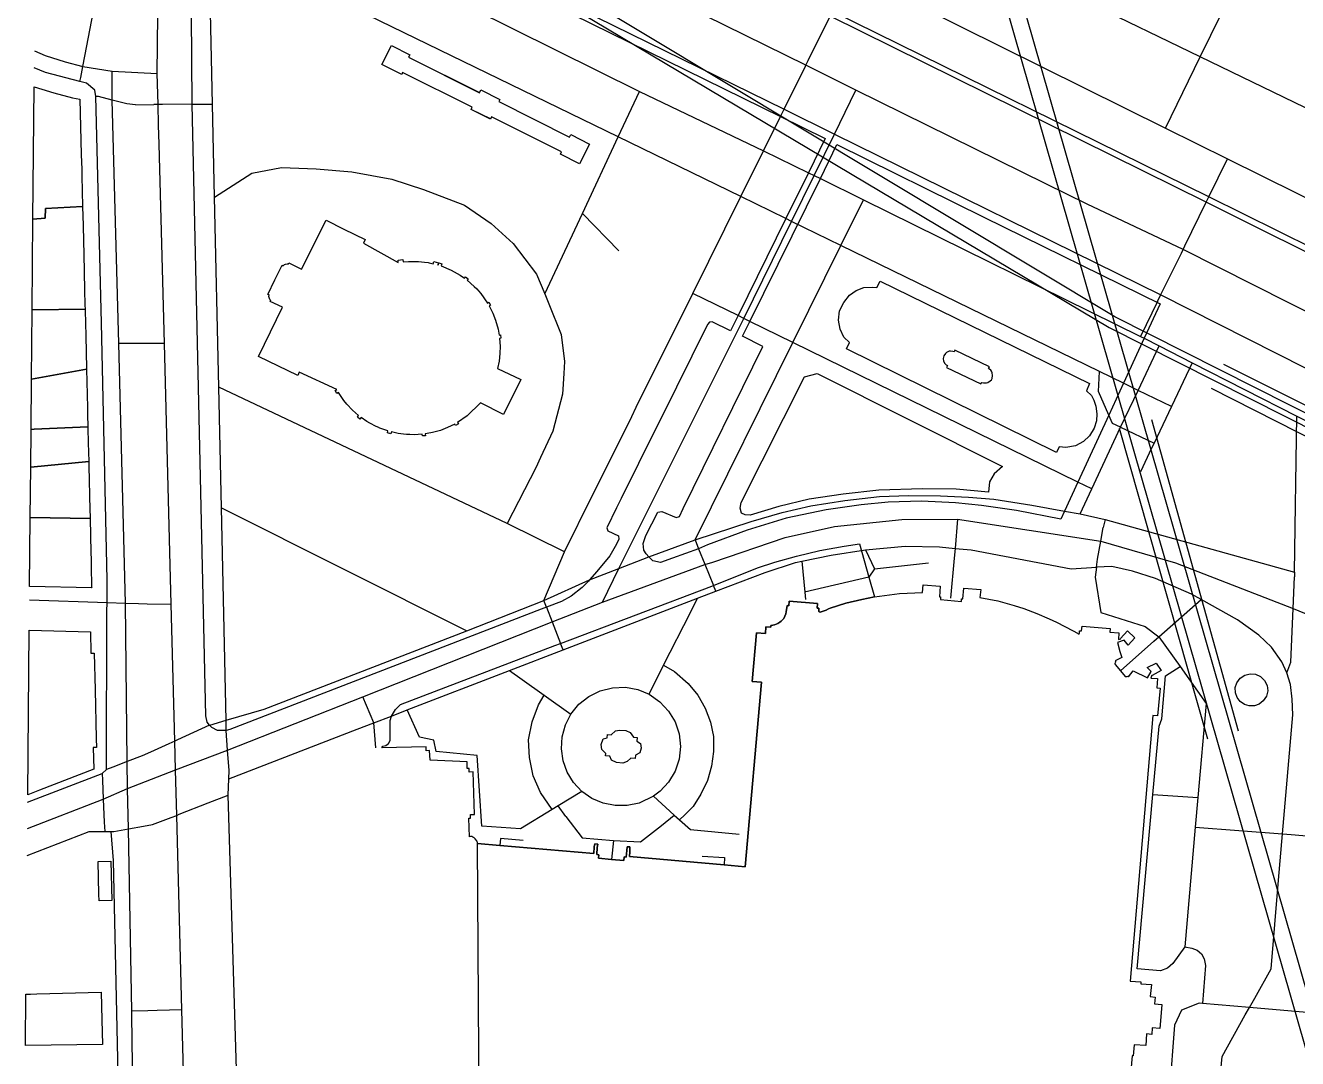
# Model space of a CAD drawing. Header units: millimetres. Extents: x 0 to 1122, y 0 to 907.
# Drawn here: x 3.9 to 300.1, y 441.8 to 682.4 of the extents above; entities that cross this region are included whole.
import ezdxf

# ---------------------------------------------------------------- set-up
doc = ezdxf.new("R2010")
doc.units = ezdxf.units.MM

msp = doc.modelspace()

# ---------------------------------------------------------------- linework, layer by layer
at = {"layer": 'buildings'}
for points in [[(86.9134, 673.2355), (89.1392, 677.6733), (93.4395, 675.5332), (93.1556, 674.9577), (109.6706, 666.7149), (109.9918, 667.3568), (114.4089, 665.149), (114.14, 664.6178), (130.5891, 656.3756), (130.8803, 656.9511), (135.2535, 654.7548), (132.9384, 650.1622), (128.4701, 652.3927), (128.7464, 652.9349), (112.436, 661.098), (112.1746, 660.5778), (107.7064, 662.8084), (107.9601, 663.2952), (91.7591, 671.3796), (91.5351, 670.9369), (86.9134, 673.2355)], [(5.6915, 637.2308), (5.9711, 668.0455), (7.741, 667.5203), (10.5607, 666.6375), (14.9152, 665.5171), (16.6332, 665.1567), (16.9531, 652.3133), (17.0382, 648.8182), (17.0737, 647.3083), (17.2548, 640.1689), (8.6259, 639.7067), (8.575, 637.4894), (5.6915, 637.2308)], [(5.5, 616.1246), (5.6915, 637.2308), (8.575, 637.4894), (8.6259, 639.7067), (17.2548, 640.1689), (17.3565, 635.7977), (17.4459, 632.0976), (17.5168, 629.0685), (17.7121, 620.7828), (17.797, 617.2691), (17.819, 616.2998), (5.5, 616.1246)], [(5.3539, 600.0256), (5.5, 616.1246), (17.819, 616.2998), (17.8343, 615.9549), (17.9776, 610.0645), (18.1668, 602.4591), (18.1658, 602.3566), (5.3539, 600.0256)], [(5.247, 588.246), (5.3539, 600.0256), (18.1658, 602.3566), (18.2903, 596.4197), (18.3008, 596.224), (18.3626, 593.5491), (18.4002, 591.6012), (18.4634, 589.0754), (18.4678, 588.8797), (5.9836, 588.3407), (5.247, 588.246)], [(5.1679, 579.5314), (5.247, 588.246), (5.9836, 588.3407), (18.4678, 588.8797), (18.4772, 588.5628), (18.5692, 585.1515), (18.6896, 580.8081), (5.1679, 579.5314)], [(5.0617, 567.8213), (5.1679, 579.5314), (18.6896, 580.8081), (18.8121, 575.3372), (18.8375, 574.0697), (18.8719, 572.4387), (18.9877, 567.5921), (5.0617, 567.8213)], [(4.9157, 551.7362), (5.0617, 567.8213), (18.9877, 567.5921), (19.168, 559.6793), (19.2147, 558.0482), (19.2498, 556.5011), (19.3586, 551.5521), (19.3636, 551.4216), (4.9157, 551.7362)], [(109.1983, 491.884), (114.4073, 491.4361), (136.2264, 489.5613), (136.3511, 491.1163), (136.5232, 491.7857), (137.1928, 491.733), (137.0441, 490.933), (136.9678, 489.2937), (137.4594, 489.2706), (137.3783, 488.4606), (140.3882, 488.2005), (143.2446, 487.951), (143.3074, 488.7797), (143.7677, 488.6917), (143.9721, 490.2273), (144.0174, 491.1494), (144.6748, 491.1062), (144.6764, 489.9321), (144.5989, 488.8333), (166.6388, 486.91), (171.5038, 486.4839), (175.2856, 529.4254), (173.1358, 529.6312), (174.0987, 540.9348), (176.206, 540.7946), (176.3306, 542.331), (177.455, 542.2649), (177.4645, 542.6375), (177.92, 542.708), (178.3208, 542.8348), (178.7153, 542.9524), (179.0979, 543.1166), (179.5246, 543.3923), (179.902, 543.6685), (180.2122, 543.9732), (180.4545, 544.2598), (180.7421, 544.7884), (180.9438, 545.3456), (181.0346, 545.8666), (181.0759, 546.3508), (181.1531, 546.7322), (181.2381, 547.2905), (181.6741, 547.24), (181.7456, 548.3482), (188.3304, 547.7668), (188.2161, 546.6869), (188.6399, 546.6458), (188.6277, 545.975), (188.6575, 545.8723), (188.7307, 545.8064), (188.9334, 545.7859), (189.6848, 545.9468), (190.3758, 546.2201), (190.8763, 546.5045), (191.2901, 546.7151), (194.9148, 547.8191), (198.6604, 548.6984), (201.6168, 549.324), (207.4271, 550.1008), (212.8079, 550.3038), (212.9165, 552.1198), (216.9035, 551.8136), (216.715, 549.3273), (216.9423, 549.3066), (216.949, 548.6916), (221.8259, 548.2282), (221.887, 548.8613), (222.1388, 548.8403), (222.3764, 551.3168), (226.3263, 551.0016), (226.1561, 549.1675), (230.3044, 548.3566), (234.1184, 547.2785), (236.3682, 546.5779), (239.37, 545.414), (242.2915, 544.2135), (243.9566, 543.4437), (247.8847, 541.3862), (248.8449, 540.837), (248.9972, 540.6866), (249.1509, 540.6852), (249.2498, 540.7402), (249.2997, 540.8236), (249.3418, 541.401), (249.8212, 541.3873), (249.9111, 542.4954), (256.4468, 541.9145), (256.4026, 541.1136), (258.5155, 540.9081), (258.3852, 539.4091), (258.9705, 539.5529), (258.8974, 539.6281), (260.4994, 541.3934), (262.1692, 539.7756), (260.6539, 538.084), (259.7545, 539.2383), (258.1756, 538.6655), (258.7038, 536.5641), (259.2079, 535.2084), (257.6267, 534.3841), (257.7725, 534.1871), (257.63, 534.0672), (257.6659, 533.9644), (257.5598, 533.779), (257.5467, 533.6952), (257.5884, 533.5458), (258.8356, 532.0995), (259.967, 530.7754), (260.2128, 530.7546), (260.3116, 530.8096), (260.4396, 530.6873), (260.5637, 530.8166), (260.7223, 530.6754), (261.8414, 532.0724), (265.1713, 530.4769), (266.0143, 531.9322), (265.1071, 532.9002), (267.1936, 533.8597), (268.3033, 532.1725), (266.2701, 530.9888), (266.1417, 531.0645), (265.9449, 530.3767), (267.475, 530.2976), (267.3081, 528.156), (268.1127, 528.0835), (267.4949, 521.6129), (266.3832, 521.7161), (261.1095, 459.8535), (263.5853, 459.6634), (263.5689, 459.2163), (266.057, 459.0261), (265.8046, 456.2609), (266.9038, 456.1298), (266.7851, 454.5561), (268.5115, 454.438), (268.2764, 451.5515), (268.0549, 448.8046), (266.2057, 448.9424), (266.1308, 447.4522), (264.933, 447.5562), (264.73, 444.8278), (262.0578, 445.0476), (261.8437, 442.4404), (261.6038, 442.424), (260.9187, 434.6308)], [(4.4758, 503.2557), (4.823, 541.5217), (19.1109, 541.1925), (19.1887, 536.2065), (19.9696, 536.2274), (20.1624, 527.6622), (20.4282, 516.3009), (20.4708, 514.2225), (19.696, 514.2016), (19.8534, 509.187), (7.2252, 504.3163), (4.4758, 503.2557)], [(109.9125, 387.4575), (109.525, 443.1001), (109.1983, 491.884)], [(20.8633, 487.69), (23.8148, 487.7657), (24.0209, 478.632), (21.0877, 478.5375), (21.0342, 480.1034), (20.8633, 487.69)], [(3.946, 444.8711), (4.0542, 456.7963), (5.1099, 456.8312), (6.6166, 456.8827), (21.5891, 457.2408), (21.7424, 450.8178), (21.8783, 445.0685), (3.946, 444.8711)]]:
    msp.add_lwpolyline(points, dxfattribs=at)
at = {"layer": 'major_roads'}
for points in [[(314.4734, 609.4698), (273.4234, 630.1632), (251.1058, 640.7545), (241.4605, 645.5101), (197.2736, 667.304), (185.6338, 673.1026), (96.4899, 717.0435), (68.6076, 730.8075), (66.3126, 731.9372), (62.6897, 733.7312), (58.9995, 735.5537), (50.0399, 739.9679)], [(34.6442, 671.1806), (34.7921, 684.7746), (34.7169, 691.4005), (34.4393, 717.0122)], [(38.897, 509.0329), (38.6934, 515.7345), (37.888, 547.5822), (36.293, 608.2863), (35.0729, 654.7394), (34.9591, 659.1386), (34.8367, 663.9386), (34.6442, 671.1806)], [(44.4888, 295.8558), (44.2656, 304.4679), (43.9671, 315.6152), (43.912, 317.6843), (43.7934, 322.2327), (42.4594, 373.085), (41.4224, 412.6223), (40.3574, 453.1476), (39.1698, 498.4449), (38.897, 509.0329)]]:
    msp.add_lwpolyline(points, dxfattribs=at)
at = {"layer": 'minor_roads'}
for points in [[(6.0474, 676.4524), (8.5742, 675.3401), (13.1717, 673.91), (17.3113, 672.8194), (24.1246, 671.6954), (34.6442, 671.1806)], [(28.6808, 452.8807), (27.9158, 495.2856), (27.6998, 504.6803), (27.6584, 510.9612), (27.2675, 547.8463), (25.7074, 608.3077), (24.1129, 664.9863), (24.1246, 671.6954)], [(36.293, 608.2863), (25.7074, 608.3077)], [(4.8877, 548.644), (22.932, 548.0036), (27.2675, 547.8463), (30.273, 547.7724), (32.2459, 547.7266), (37.888, 547.5822)], [(4.4044, 495.3856), (22.0647, 502.2155), (27.6998, 504.6803), (38.897, 509.0329)], [(40.3574, 453.1476), (34.6079, 452.9761), (32.4499, 452.9491), (28.6808, 452.8807)], [(304.9225, 452.2831), (295.1065, 453.145), (288.8715, 453.6765), (277.9865, 454.6227), (277.1573, 454.6954), (273.0487, 453.1111), (271.4188, 449.6222), (270.2481, 434.3416), (269.7126, 427.4509), (269.2181, 421.0258), (267.755, 401.9553), (268.0428, 399.7909), (269.6328, 398.1831), (273.3007, 397.2555), (284.3819, 396.2423), (290.113, 395.7247), (300.2236, 394.7948)], [(28.8257, 445.136), (28.6808, 452.8807)]]:
    msp.add_lwpolyline(points, dxfattribs=at)
at = {"layer": 'parks'}
for points in [[(56.6426, 721.7189), (179.7105, 661.1636), (190.1271, 656.0563), (186.2067, 648.078), (180.9462, 637.3817), (169.8303, 614.7923), (168.083, 611.2393), (163.8483, 613.3649), (163.1898, 613.287), (162.7115, 612.7415), (151.8285, 590.7651), (150.7264, 588.5387), (142.6298, 572.1839), (141.5528, 570.0132), (139.2546, 565.3656), (139.5312, 564.6829), (141.9862, 563.5611), (142.0467, 562.7685), (141.5382, 561.6083), (139.9706, 558.8923), (136.9435, 555.211), (135.2843, 553.2412), (135.0542, 552.9545), (133.5289, 551.5146), (130.9473, 549.5066), (128.7044, 548.2503), (125.2314, 546.9306), (123.9668, 546.4482), (51.5105, 518.3952), (50.6846, 518.1604), (48.6806, 518.1692), (47.3283, 518.871), (46.8294, 519.444), (46.2637, 520.1014), (45.9147, 521.6141), (42.7428, 664.0067), (42.6378, 684.9643)], [(342.8982, 700.7743), (312.0075, 637.3256), (309.2529, 632.4956), (308.3243, 631.0969), (307.1237, 630.2039), (305.5346, 629.8641), (303.9097, 630.3261), (279.4543, 642.4554), (191.8078, 685.5705)], [(86.9089, 673.2321), (89.1375, 677.666), (93.4336, 675.5305), (93.1518, 674.9553), (109.6687, 666.7082), (109.988, 667.3483), (114.4065, 665.1464), (114.1374, 664.6177), (130.5867, 656.3713), (130.8747, 656.9464), (135.2502, 654.7543), (132.9341, 650.1534), (128.4667, 652.3836), (128.7421, 652.9309), (112.4334, 661.0922), (112.1705, 660.5728), (107.7031, 662.803), (107.9596, 663.2946), (91.7546, 671.3711), (91.5294, 670.9352), (86.9089, 673.2321)], [(147.7301, 561.7666), (148.3433, 563.634), (151.1525, 569.0411), (152.0881, 569.1724), (155.4012, 567.7727), (156.2331, 567.9981), (157.0922, 569.8633), (175.5869, 607.6025), (170.9057, 609.9931), (172.6028, 613.4348), (189.01, 646.7295), (192.8435, 654.6153), (227.0853, 637.7287), (268.0781, 617.5387), (264.3721, 609.5195), (259.5445, 599.0445), (256.1271, 591.6115), (248.9598, 576.0216), (245.8372, 569.2475), (245.0031, 567.4193), (234.6506, 569.4417), (226.5096, 570.6055), (220.4417, 571.238), (212.5082, 571.5613), (204.7727, 571.333), (198.4662, 570.7378), (190.3718, 569.5716), (181.0042, 567.6529), (171.979, 564.8552), (162.6961, 561.4262), (160.6406, 560.5037), (154.5534, 558.3223), (151.8085, 557.3035), (149.98, 557.6835), (149.0788, 558.6328), (148.4089, 559.3284), (147.8942, 560.1997), (147.7301, 561.7666)], [(58.1754, 605.311), (63.7992, 616.7308), (60.9163, 618.1081), (61.0414, 618.3492), (60.8407, 618.584), (60.6661, 618.9956), (60.6192, 619.2383), (60.6534, 619.62), (60.3962, 619.7342), (62.0314, 623.1205), (63.6789, 626.516), (63.9361, 626.4019), (64.2646, 626.6971), (64.4867, 626.7883), (64.8624, 626.8687), (65.1633, 626.838), (65.2763, 627.0886), (68.1893, 625.6458), (73.9173, 637.0181), (78.0542, 634.9585), (83.0051, 632.4909), (82.6102, 631.6559), (90.7452, 627.128), (90.7198, 627.7153), (91.8217, 627.8824), (91.8901, 627.2947), (93.0959, 627.3956), (95.481, 627.3833), (96.8507, 627.2498), (97.6918, 627.1303), (97.9617, 627.072), (98.8637, 626.8868), (99.0344, 627.4071), (100.1197, 627.099), (99.9307, 626.5976), (100.0411, 626.5686), (100.2116, 627.0609), (100.8921, 626.8591), (100.697, 626.3577), (103.0428, 625.4046), (105.1652, 624.2206), (106.1549, 623.5407), (106.3975, 623.846), (107.0017, 623.3653), (106.7716, 623.0692), (108.4426, 621.6005), (109.0089, 620.999), (109.4108, 620.576), (109.9643, 619.9187), (111.5059, 617.7336), (111.8148, 617.8985), (112.2024, 617.2614), (111.8873, 617.0779), (112.7506, 615.3369), (113.3694, 613.7472), (113.971, 611.6172), (114.2228, 610.2358), (114.5368, 610.2889), (114.6344, 609.5239), (114.3265, 609.4708), (114.4458, 607.7085), (114.4053, 605.9478), (114.211, 604.1791), (113.8758, 602.4675), (119.2439, 599.903), (115.1991, 591.7769), (109.9062, 594.4991), (106.7678, 591.4339), (104.5284, 589.8794), (104.7285, 589.5701), (104.0979, 589.1751), (103.8921, 589.5311), (102.231, 588.7168), (100.5532, 588.0797), (98.6674, 587.5657), (98.3471, 587.494), (97.011, 587.2638), (97.0933, 586.8438), (96.349, 586.7946), (96.291, 587.1772), (94.4089, 587.0731), (93.4008, 587.0822), (92.6575, 587.1355), (91.9757, 587.1976), (90.6802, 587.3771), (89.1648, 587.7076), (89.0253, 587.243), (88.2224, 587.5019), (88.2879, 587.9485), (87.393, 588.2455), (86.4803, 588.5986), (86.3028, 588.684), (86.2047, 588.7129), (85.5619, 589.0076), (84.0934, 589.7663), (83.4393, 590.1729), (82.1011, 591.0703), (81.8088, 590.6909), (81.2224, 591.1155), (81.5151, 591.5322), (80.0697, 592.8032), (78.773, 594.2034), (78.0922, 595.0575), (76.8365, 596.9046), (76.3977, 596.6477), (76.0166, 597.3314), (76.4492, 597.5883), (67.683, 601.656), (67.3373, 600.8205), (58.1754, 605.311)], [(193.2359, 613.7048), (193.4893, 615.9016), (194.4231, 617.8686), (195.7478, 619.5619), (197.325, 620.6285), (199.1449, 621.3389), (201.193, 621.4508), (202.1692, 621.3116), (202.9267, 622.8236), (251.6689, 598.9572), (250.941, 597.3145), (252.0803, 596.186), (252.6242, 595.1468), (253.1461, 593.7164), (253.3759, 591.9345), (253.2751, 590.3047), (252.7251, 588.6231), (251.6145, 586.8068), (250.2687, 585.505), (248.4275, 584.4687), (246.1189, 584.1075), (244.6076, 584.2143), (243.9998, 582.9432), (195.0446, 607.0539), (195.8141, 608.5378), (194.4238, 609.7897), (193.5983, 611.6329), (193.2359, 613.7048)], [(170.2979, 569.9768), (170.5803, 571.2974), (185.3096, 600.5353), (188.2429, 601.3194), (231.4111, 579.6744), (229.4837, 577.9493), (228.3665, 576.0865), (228.1113, 573.7033), (220.581, 574.4143), (212.7374, 574.4665), (202.6097, 574.1574), (194.3147, 573.2353), (186.4228, 572.0301), (179.3381, 570.3609), (172.6805, 568.3246), (171.4824, 568.4006), (170.6009, 568.8093), (170.2979, 569.9768)], [(86.8819, 514.1796), (87.1064, 514.5316), (87.8578, 514.6926), (88.4463, 515.1811), (88.8337, 515.8765), (88.8883, 520.5444), (89.1619, 521.5669), (90.104, 523.0959), (91.2637, 524.2129), (127.1543, 537.9677), (128.5113, 538.4679), (163.7646, 551.7815), (164.1287, 551.9366), (174.3586, 556.0746), (178.3726, 557.408), (183.457, 558.8157), (188.8658, 560.0713), (194.5431, 561.1009), (198.083, 561.6746), (200.3119, 553.9014), (201.6168, 549.324), (198.6604, 548.6984), (194.9148, 547.8191), (191.2901, 546.7151), (190.8763, 546.5045), (190.3758, 546.2201), (189.6848, 545.9468), (188.9334, 545.7859), (188.7307, 545.8064), (188.6575, 545.8723), (188.6277, 545.975), (188.6399, 546.6458), (188.2161, 546.6869), (188.3304, 547.7668), (181.7456, 548.3482), (181.6741, 547.24), (181.2381, 547.2905), (181.1531, 546.7322), (181.0759, 546.3508), (181.0346, 545.8666), (180.9438, 545.3456), (180.7421, 544.7884), (180.4545, 544.2598), (180.2122, 543.9732), (179.902, 543.6685), (179.5246, 543.3923), (179.0979, 543.1166), (178.7153, 542.9524), (178.3208, 542.8348), (177.92, 542.708), (177.4645, 542.6375), (177.455, 542.2649), (176.3306, 542.331), (176.206, 540.7946), (174.0987, 540.9348), (173.1358, 529.6312), (175.2856, 529.4254), (171.5038, 486.4839), (166.6388, 486.91), (144.5989, 488.8333), (144.6764, 489.9321), (144.6748, 491.1062), (144.0174, 491.1494), (143.9721, 490.2273), (143.7677, 488.6917), (143.3074, 488.7797), (143.2446, 487.951), (140.3882, 488.2005), (137.3783, 488.4606), (137.4594, 489.2706), (136.9678, 489.2937), (137.0441, 490.933), (137.1928, 491.733), (136.5232, 491.7857), (136.3511, 491.1163), (136.2264, 489.5613), (114.4073, 491.4361), (109.1983, 491.884), (109.1633, 492.0986), (109.1158, 492.2761), (108.9949, 492.5101), (108.6362, 492.9513), (108.3802, 493.1959), (108.0746, 493.385), (107.8295, 493.4804), (107.5222, 493.4832), (107.3188, 493.4292), (107.1863, 497.8006), (107.5736, 497.8064), (107.538, 498.6174), (108.4603, 498.6463), (108.1815, 508.5821), (107.2159, 508.5349), (107.2231, 509.3362), (106.8114, 509.3493), (106.7702, 510.9151), (98.13, 511.2636), (98.0335, 513.5102), (97.2465, 513.4893), (97.2365, 514.4306), (86.8819, 514.1796)], [(86.8819, 514.1796), (87.1064, 514.5316), (87.8578, 514.6926), (88.4463, 515.1811), (88.8337, 515.8765), (88.8883, 520.5444), (89.1619, 521.5669), (90.104, 523.0959), (91.2637, 524.2129), (127.1543, 537.9677), (128.5113, 538.4679), (163.7646, 551.7815), (164.1287, 551.9366), (174.3586, 556.0746), (178.3726, 557.408), (183.457, 558.8157), (188.8658, 560.0713), (194.5431, 561.1009), (198.083, 561.6746), (200.3057, 553.8924), (201.6168, 549.324), (198.6604, 548.6984), (194.9148, 547.8191), (191.2901, 546.7151), (190.8763, 546.5045), (190.3758, 546.2201), (189.6848, 545.9468), (188.9334, 545.7859), (188.7307, 545.8064), (188.6575, 545.8723), (188.6277, 545.975), (188.6399, 546.6458), (188.2161, 546.6869), (188.3304, 547.7668), (181.7456, 548.3482), (181.6741, 547.24), (181.2381, 547.2905), (181.1531, 546.7322), (181.0759, 546.3508), (181.0346, 545.8666), (180.9438, 545.3456), (180.7421, 544.7884), (180.4545, 544.2598), (180.2122, 543.9732), (179.902, 543.6685), (179.5246, 543.3923), (179.0979, 543.1166), (178.7153, 542.9524), (178.3208, 542.8348), (177.92, 542.708), (177.4645, 542.6375), (177.455, 542.2649), (176.3306, 542.331), (176.206, 540.7946), (174.0987, 540.9348), (173.1358, 529.6312), (175.2856, 529.4254), (171.5038, 486.4839), (166.6388, 486.91), (144.5989, 488.8333), (144.6764, 489.9321), (144.6748, 491.1062), (144.0174, 491.1494), (143.9721, 490.2273), (143.7677, 488.6917), (143.3074, 488.7797), (143.2446, 487.951), (140.3882, 488.2005), (137.3783, 488.4606), (137.4594, 489.2706), (136.9678, 489.2937), (137.0441, 490.933), (137.1928, 491.733), (136.5232, 491.7857), (136.3511, 491.1163), (136.2264, 489.5613), (114.4073, 491.4361), (109.1983, 491.884), (109.1633, 492.0986), (109.1158, 492.2761), (108.9949, 492.5101), (108.6362, 492.9513), (108.3802, 493.1959), (108.0746, 493.385), (107.8295, 493.4804), (107.5222, 493.4832), (107.3188, 493.4292), (107.1863, 497.8006), (107.5736, 497.8064), (107.538, 498.6174), (108.4603, 498.6463), (108.1815, 508.5821), (107.2159, 508.5349), (107.2231, 509.3362), (106.8114, 509.3493), (106.7702, 510.9151), (98.13, 511.2636), (98.0335, 513.5102), (97.2465, 513.4893), (97.2365, 514.4306), (86.8819, 514.1796)]]:
    msp.add_lwpolyline(points, dxfattribs=at)
at = {"layer": 'paths'}
for points in [[(316.3948, 656.202), (277.4023, 675.0482), (251.0853, 687.7703), (220.0365, 702.7698), (187.5714, 718.4603), (147.359, 737.8899), (129.3011, 746.6135)], [(314.0843, 623.5811), (278.8406, 641.2123), (191.2942, 684.5222), (102.1817, 728.5186), (68.4735, 745.1775)], [(109.4017, 737.6875), (121.8493, 731.5087), (139.4989, 722.7668), (179.9145, 702.7583), (196.3284, 694.6708), (212.0561, 686.8318), (269.3143, 658.4625), (283.8005, 651.3151), (308.0416, 639.2809), (312.0075, 637.3256)], [(53.6132, 725.2407), (57.4626, 723.3422), (180.5433, 662.852), (192.2507, 657.0434), (268.2756, 619.6708), (315.3888, 595.7731), (352.0278, 578.0923), (377.5357, 564.6958), (463.0165, 522.3766), (478.4456, 514.7367), (482.742, 512.6108), (643.3949, 433.0732)], [(78.554, 700.9643), (146.9053, 666.9488), (175.7406, 653.1486), (186.2067, 648.078), (187.5472, 647.4416), (189.01, 646.7295), (199.0038, 641.775), (263.5097, 609.9576), (264.3664, 609.5119)], [(270.7145, 593.6137), (262.9414, 597.3925), (259.5445, 599.0445), (253.9994, 601.7503), (193.7378, 631.144), (182.2804, 636.7267), (180.9462, 637.3817), (170.4559, 642.4991), (141.9596, 656.3988), (67.0718, 692.9335)], [(269.3143, 658.4625), (277.4023, 675.0482), (284.847, 690.3024)], [(17.7862, 675.2408), (19.7881, 685.7171)], [(50.6846, 518.1604), (50.6572, 520.5647), (49.5688, 570.0357), (48.9447, 598.1545), (47.9744, 642.341), (47.4888, 664.0382), (47.0185, 685.3905)], [(186.1785, 674.1973), (191.2942, 684.5222), (191.8078, 685.5705)], [(16.8142, 670.2055), (17.3113, 672.8194), (17.782, 675.2379)], [(16.6464, 669.3218), (8.5874, 671.3704), (6.0112, 672.4592)], [(179.7105, 661.1636), (180.5433, 662.852), (185.5275, 672.8986)], [(185.5275, 672.8986), (185.6359, 673.1091), (186.1785, 674.1973)], [(20.9481, 665.7791), (20.3274, 665.7941), (20.107, 667.259), (18.1612, 668.926), (16.6464, 669.3218), (16.8142, 670.2055)], [(124.822, 619.8681), (133.5915, 638.5649), (141.9596, 656.3988), (146.9053, 666.9488)], [(192.2507, 657.0434), (197.2736, 667.304)], [(22.9487, 550.6604), (22.9524, 553.3086), (21.6812, 613.0966), (20.3274, 665.7941)], [(27.5475, 664.1072), (24.1178, 664.989), (20.9481, 665.7791)], [(29.5499, 663.9058), (27.5475, 664.1072)], [(29.5497, 663.9027), (33.8346, 663.9291)], [(35.8572, 663.948), (34.8367, 663.9386), (33.8346, 663.9291)], [(42.7428, 664.0067), (35.8572, 663.948)], [(42.7448, 664.0085), (47.4902, 664.0433)], [(175.7406, 653.1486), (179.712, 661.1673)], [(169.4738, 610.7142), (171.1533, 614.1528), (182.2853, 636.731), (187.5472, 647.4416), (192.2507, 657.0434)], [(125.2345, 546.932), (124.6469, 548.4493), (129.436, 559.7787), (135.9055, 572.8272), (137.0111, 575.0517), (145.0717, 591.2986), (146.155, 593.49), (159.2806, 619.9633), (170.4563, 642.5076), (175.7451, 653.1544)], [(47.9744, 642.341), (56.6439, 647.9558), (63.5409, 649.2724), (71.6038, 649.0036), (79.9268, 648.2666), (89.2676, 646.5606), (96.6164, 644.1458), (106.1239, 640.4815), (112.3314, 636.2601), (117.453, 631.6012), (122.9206, 624.4139), (124.822, 619.8681), (125.809, 617.5296), (128.6955, 610.4309), (129.4256, 604.1531), (129.2588, 601.3499), (129.0353, 597.7085), (128.9629, 596.5071), (126.7272, 587.8893), (123.862, 581.7279), (122.7527, 579.3805), (116.1006, 566.4231)], [(279.4543, 642.4554), (283.8005, 651.3151)], [(159.8175, 562.6077), (182.5605, 608.5552), (193.7378, 631.144), (199.0038, 641.775)], [(273.8494, 631.0446), (278.8424, 641.2171), (279.4543, 642.4554)], [(133.5915, 638.5649), (142.0575, 629.8596)], [(273.029, 629.3654), (273.4255, 630.1712), (273.8494, 631.0446)], [(267.5055, 618.1216), (268.2776, 619.6786), (273.029, 629.3654)], [(169.8316, 614.7984), (159.2806, 619.9633)], [(267.5055, 618.1216), (263.5107, 609.9609)], [(172.6063, 613.4393), (171.1533, 614.1528), (169.8316, 614.7984)], [(252.1792, 574.455), (248.9598, 576.0216), (182.5605, 608.5552), (172.6028, 613.4348)], [(138.3113, 548.0795), (142.0952, 555.9005), (169.4738, 610.7142)], [(249.4649, 568.6463), (252.1792, 574.455), (258.8802, 588.7912), (262.9414, 597.3925), (267.8421, 607.7474)], [(264.3664, 609.5119), (267.8421, 607.7474), (275.5769, 603.8105), (299.9438, 591.3931), (304.4476, 589.0974)], [(258.8802, 588.7912), (256.9703, 589.6843), (256.1271, 591.6115), (253.7238, 597.103), (253.9994, 601.7503)], [(275.5785, 603.8154), (270.7145, 593.6137), (266.6912, 585.1238), (266.1209, 583.9176)], [(129.4357, 559.7703), (116.1006, 566.4231), (48.9447, 598.1545)], [(299.4069, 555.0475), (299.9438, 591.3931)], [(258.8802, 588.7912), (266.6912, 585.1238)], [(266.1209, 583.9176), (263.5266, 578.4619)], [(159.8175, 562.6077), (172.9129, 566.8409), (180.1, 568.9563), (186.7533, 570.5175), (194.707, 571.7502), (202.7314, 572.6561), (209.4777, 572.9399), (216.9643, 572.8256), (223.4899, 572.4964), (229.375, 572.0426), (238.2494, 570.7012), (245.8372, 569.2475), (249.4649, 568.6463), (255.2622, 567.3174), (254.8274, 565.4577)], [(49.5688, 570.0357), (106.6713, 541.3959)], [(38.897, 509.0329), (51.0001, 513.6382), (82.4589, 526.0724), (126.5589, 543.4988), (138.3113, 548.0795), (162.1079, 556.8842), (163.9755, 557.4264), (180.7665, 563.1264), (192.2611, 565.7248), (207.964, 567.3346), (220.9542, 567.4129), (254.2513, 562.2481), (271.6405, 557.2642)], [(220.9542, 567.4129), (220.3392, 560.5789), (220.1468, 558.335), (219.3188, 549.0242)], [(255.2622, 567.3174), (299.4069, 555.0475), (299.4092, 553.9386)], [(253.5191, 558.0894), (254.2513, 562.2481), (254.8274, 565.4577)], [(149.0788, 558.6328), (159.8175, 562.6077)], [(159.8175, 562.6077), (160.6406, 560.5037)], [(160.6406, 560.5037), (162.1131, 556.8927), (164.1287, 551.9366)], [(164.6642, 550.6552), (176.1316, 554.9962), (183.2285, 557.3455), (184.6693, 557.5934), (191.5242, 559.013), (199.5029, 560.292), (208.7623, 561.1215), (216.6973, 560.9659)], [(199.5029, 560.292), (201.6264, 555.8187)], [(216.6973, 560.9659), (220.3392, 560.5789), (224.117, 560.2559)], [(224.117, 560.2559), (247.37, 555.862), (253.2629, 556.2654)], [(135.2843, 553.2412), (142.0964, 555.9065), (149.0788, 558.6328)], [(184.6721, 557.6003), (185.3481, 550.4348), (185.5157, 548.699)], [(201.6264, 555.8187), (214.1494, 557.2523)], [(297.5542, 531.6196), (296.4152, 534.1551), (294.0183, 537.6245), (291.0558, 540.4187), (286.0959, 543.9485), (277.6674, 548.6837), (275.4105, 549.9527), (267.0399, 553.6064), (261.6636, 555.2763), (256.8416, 556.3635), (253.2629, 556.2654), (253.5191, 558.0894)], [(271.6405, 557.2642), (299.0849, 546.6081), (312.6145, 541.0536)], [(201.6264, 555.8187), (200.3057, 553.8924), (185.3422, 550.4309)], [(253.2629, 556.2654), (252.9523, 553.8734), (254.2864, 545.7079), (264.6091, 542.4279), (267.7532, 540.014), (272.7196, 533.1203), (278.8141, 524.5205), (276.8827, 502.6029), (276.273, 495.6756), (273.8145, 467.7991), (275.4659, 467.5512), (276.7034, 467.0741), (277.7225, 466.2356), (278.3513, 465.0651), (278.6815, 463.506), (277.9865, 454.6227)], [(298.5354, 534.0801), (299.0891, 546.6171), (299.4092, 553.9386)], [(50.6633, 520.5709), (59.5319, 523.1586), (106.6729, 541.3971), (124.6469, 548.4493), (135.2882, 553.2445)], [(129.0879, 536.9718), (160.4136, 549.015), (164.6642, 550.6552), (164.1287, 551.9366)], [(22.9274, 545.8803), (22.932, 548.0036), (22.9487, 550.6604)], [(149.1279, 526.6895), (152.5082, 533.396), (158.7408, 545.7061), (160.4075, 549.0071)], [(266.6069, 539.0087), (267.7532, 540.014), (277.6674, 548.6837)], [(22.8464, 509.0946), (22.9274, 545.8803)], [(125.2314, 546.9306), (126.5604, 543.5071), (128.5113, 538.4679)], [(258.8356, 532.0995), (266.6069, 539.0087)], [(89.1619, 521.5669), (92.8204, 522.9792), (116.6266, 532.1739), (129.0879, 536.9718), (128.5113, 538.4679)], [(152.5082, 533.396), (155.0645, 531.9192), (158.2605, 529.1228), (160.4491, 526.4193), (162.1801, 523.4125), (163.4048, 520.168), (164.0933, 516.77), (164.148, 513.3031), (163.6927, 509.8595), (162.7159, 506.5324), (161.1875, 503.3966), (159.3604, 500.5338), (157.4796, 498.5288), (156.2033, 497.4315)], [(273.8145, 467.7991), (271.0627, 463.9755), (269.7921, 462.8222), (268.1517, 462.2499), (262.758, 462.6807), (266.4015, 503.3218), (267.842, 519.2057), (268.4597, 520.8867), (269.3679, 530.9235), (272.7196, 533.1203)], [(295.6739, 483.3309), (296.5989, 494.1559), (298.966, 521.8414), (298.8635, 525.4764), (298.4764, 528.8997), (297.5542, 531.6196), (298.5354, 534.0801)], [(116.6266, 532.1739), (119.574, 530.0853), (124.7262, 526.4256), (130.9319, 521.9994)], [(130.9319, 521.9994), (132.803, 524.2933), (135.1127, 526.1268), (137.7679, 527.4352), (140.6392, 528.1547), (143.597, 528.2491), (146.4998, 527.7103), (149.1279, 526.6895), (151.6628, 524.8868), (153.6719, 522.7254), (155.1858, 520.1865), (156.1134, 517.3919), (156.4249, 514.4539), (156.1033, 511.5215), (155.1681, 508.7159), (153.6575, 506.1857), (151.7329, 504.0972), (150.1727, 502.8813), (146.8265, 501.3088), (144.0486, 500.719), (141.2144, 500.698), (138.4286, 501.2637), (135.8198, 502.3775), (133.4984, 503.992), (131.5499, 506.0596), (130.0655, 508.4585), (129.0999, 511.1323), (128.7011, 513.9313), (128.8803, 516.7531), (129.6428, 519.4858), (130.9319, 521.9994)], [(85.5291, 514.1452), (85.0286, 519.9644), (82.4589, 526.0724)], [(126.5997, 499.7867), (123.8449, 503.7812), (122.1525, 507.6542), (121.2626, 511.8928), (121.0913, 516.0596), (121.9157, 520.1987), (123.3902, 524.1829), (124.7262, 526.4256)], [(81.1695, 518.4823), (85.0335, 519.9703), (89.1625, 521.5672)], [(133.4984, 503.992), (127.9659, 500.6223), (126.5997, 499.7867), (119.2065, 495.2877), (110.2247, 495.9374), (109.0885, 512.3478), (99.5501, 513.3007), (99.0024, 515.9521), (95.6706, 516.6532), (92.8201, 522.9781)], [(46.8294, 519.444), (39.3663, 516.0453)], [(46.832, 519.4494), (50.6633, 520.5709)], [(51.2658, 506.9359), (81.1695, 518.4823)], [(39.3663, 516.0453), (38.694, 515.7434), (37.3106, 515.1041)], [(51.3385, 508.9201), (51.0001, 513.6382), (50.6846, 518.1604)], [(33.0673, 513.1708), (31.1232, 512.2991)], [(37.3106, 515.1041), (33.0636, 513.1672)], [(24.2653, 509.6408), (22.8464, 509.0946), (21.8052, 508.1722), (21.8771, 506.6061)], [(31.1192, 512.2903), (27.6584, 510.9612), (24.2653, 509.6408)], [(4.4598, 501.4879), (21.8052, 508.1722)], [(21.8771, 506.6061), (22.0693, 502.2202), (22.2992, 496.8927)], [(55.3468, 439.3182), (53.1167, 439.2717), (51.1141, 503.1541), (51.2651, 506.9267), (51.3385, 508.9201)], [(39.7623, 498.7005), (46.5117, 501.3509)], [(46.5139, 501.3537), (51.1142, 503.1575)], [(129.7819, 498.1831), (127.9659, 500.6223)], [(150.1727, 502.8813), (155.002, 498.5139), (156.2033, 497.4315), (158.7643, 495.116), (170.1273, 494.0255)], [(266.4015, 503.3218), (276.8827, 502.6029)], [(33.5523, 496.2907), (37.8373, 497.9352)], [(37.8373, 497.9352), (39.1698, 498.4449), (39.7623, 498.7005)], [(129.7819, 498.1831), (133.5174, 493.192), (140.8523, 492.6038), (147.1505, 492.2766), (151.9802, 496.0999)], [(151.9802, 496.0999), (155.002, 498.5139)], [(4.3474, 489.0996), (18.7871, 494.6509), (22.3958, 494.6648)], [(22.2992, 496.8927), (22.3958, 494.6648), (23.7973, 494.652), (24.5092, 494.6829)], [(23.7973, 494.652), (24.3323, 487.8915), (27.5072, 345.853)], [(24.5046, 494.6829), (27.9158, 495.2856), (31.4562, 495.9058)], [(31.4586, 495.9095), (33.5523, 496.2907)], [(276.273, 495.6756), (296.5989, 494.1559), (298.5705, 494.0047)], [(119.84, 492.5983), (114.5387, 493.047), (114.4073, 491.4361)], [(140.8523, 492.6038), (140.3882, 488.2005)], [(298.5705, 494.0047), (308.5959, 493.1361), (318.8852, 492.2429)], [(161.4565, 488.9603), (166.6421, 488.6338), (166.6388, 486.91)], [(290.1024, 455.8738), (293.914, 462.707), (295.6739, 483.3309)], [(287.9217, 451.9705), (288.8715, 453.6765), (290.1024, 455.8738)], [(283.5721, 398.4766), (279.4449, 409.8169), (280.1989, 417.7492), (281.0622, 426.9012), (281.898, 435.7273), (282.5231, 442.319), (287.9217, 451.9705)], [(29.2622, 422.0881), (28.8257, 445.136)]]:
    msp.add_lwpolyline(points, dxfattribs=at)
at = {"layer": 'railways'}
for points in [[(225.3204, 904.9769), (213.8221, 885.6388), (205.0554, 861.0434), (200.5598, 835.6639), (200.198, 809.9116), (204.1481, 784.4744), (272.9734, 544.8869), (315.4059, 397.267), (327.263, 347.9878), (334.8955, 297.8802), (338.2328, 247.2988), (333.2971, 7.012)], [(276.7825, 545.9894), (208.0283, 785.2966)], [(675.3785, 443.8102), (518.1761, 490.0219), (470.0514, 508.951), (363.1501, 561.2192), (322.7486, 581.6176), (257.5511, 614.5214), (20.5586, 757.0174), (11.8514, 760.1062), (6.8291, 762.602)], [(10.1703, 757.7453), (19.3677, 753.1332), (256.2562, 612.0452), (321.5516, 579.0845), (361.9226, 558.7051)], [(363.975, 562.919), (282.9195, 603.4181)], [(279.9495, 597.8726), (360.8549, 556.8772)], [(286.3263, 518.028), (266.1297, 590.538)], [(279.1735, 516.1916), (258.6303, 588.4823)], [(341.0385, 247.5624), (337.6772, 298.1999), (330.0279, 348.494), (319.2144, 398.2949), (276.7825, 545.9894)]]:
    msp.add_lwpolyline(points, dxfattribs=at)
at = {"layer": 'water'}
for points in [[(220.3326, 606.788), (220.1133, 606.3334), (219.8437, 606.429), (219.2787, 606.4901), (218.9775, 606.4928), (218.663, 606.3838), (218.3602, 606.2095), (218.1245, 605.9787), (217.7628, 605.4135), (217.6683, 605.1535), (217.6221, 604.8091), (217.6536, 604.2125), (217.95, 603.6786), (218.2975, 603.3587), (218.5848, 603.179), (218.3472, 602.7339), (226.3903, 598.906), (226.5656, 599.2585), (226.9766, 599.1616), (227.3575, 599.1302), (227.6587, 599.1275), (227.9548, 599.246), (228.5542, 599.5853), (228.8086, 599.8439), (228.9772, 600.1406), (229.1069, 600.8849), (229.0142, 601.51), (228.8513, 601.8563), (228.6629, 602.0909), (228.1256, 602.5058), (228.3628, 602.895), (220.3326, 606.788)], [(292.8205, 526.1553), (292.1161, 525.0714), (291.1689, 524.3345), (290.0526, 523.9345), (288.8536, 523.9081), (287.707, 524.2446), (286.7234, 524.9244), (286.0003, 525.8627), (285.6109, 526.9937), (285.591, 528.1866), (285.9393, 529.3203), (286.7049, 530.3664), (287.775, 531.0928), (289.032, 531.417), (290.3219, 531.3028), (291.4912, 530.7611), (292.4235, 529.8489), (292.9848, 528.6883), (293.1269, 527.4105), (292.8205, 526.1553)], [(137.9499, 514.9379), (138.4535, 516.2379), (139.3596, 516.5092), (139.4276, 517.2354), (140.2876, 517.1624), (141.3288, 518.0848), (142.2283, 518.3096), (143.7025, 518.1751), (144.7131, 517.7653), (145.5024, 516.6679), (146.3193, 516.5953), (146.2375, 515.7015), (147.1546, 515.1527), (147.2862, 514.0613), (146.9508, 513.0114), (145.9376, 512.4522), (145.8693, 511.698), (144.8681, 511.7909), (143.9878, 510.9789), (143.0009, 510.6151), (141.5329, 510.7495), (140.4069, 511.3188), (139.9911, 512.2451), (138.9714, 512.3382), (139.0191, 512.8502), (138.1606, 513.7619), (137.9499, 514.9379)], [(145.8693, 511.698), (144.8681, 511.7909), (143.9878, 510.9789), (143.0009, 510.6151), (141.5329, 510.7495), (140.4069, 511.3188), (139.9911, 512.2451), (138.9714, 512.3382), (139.0191, 512.8502), (138.1606, 513.7619), (137.9499, 514.9379), (138.4535, 516.2379), (139.3596, 516.5092), (139.4276, 517.2354), (140.2876, 517.1624), (141.3288, 518.0848), (142.2283, 518.3096), (143.7025, 518.1751), (144.7131, 517.7653), (145.5024, 516.6679), (146.3193, 516.5953), (146.2375, 515.7015), (147.1546, 515.1527), (147.2862, 514.0613), (146.9508, 513.0114), (145.9376, 512.4522), (145.8693, 511.698)]]:
    msp.add_lwpolyline(points, dxfattribs=at)

doc.saveas('drawing.dxf')
